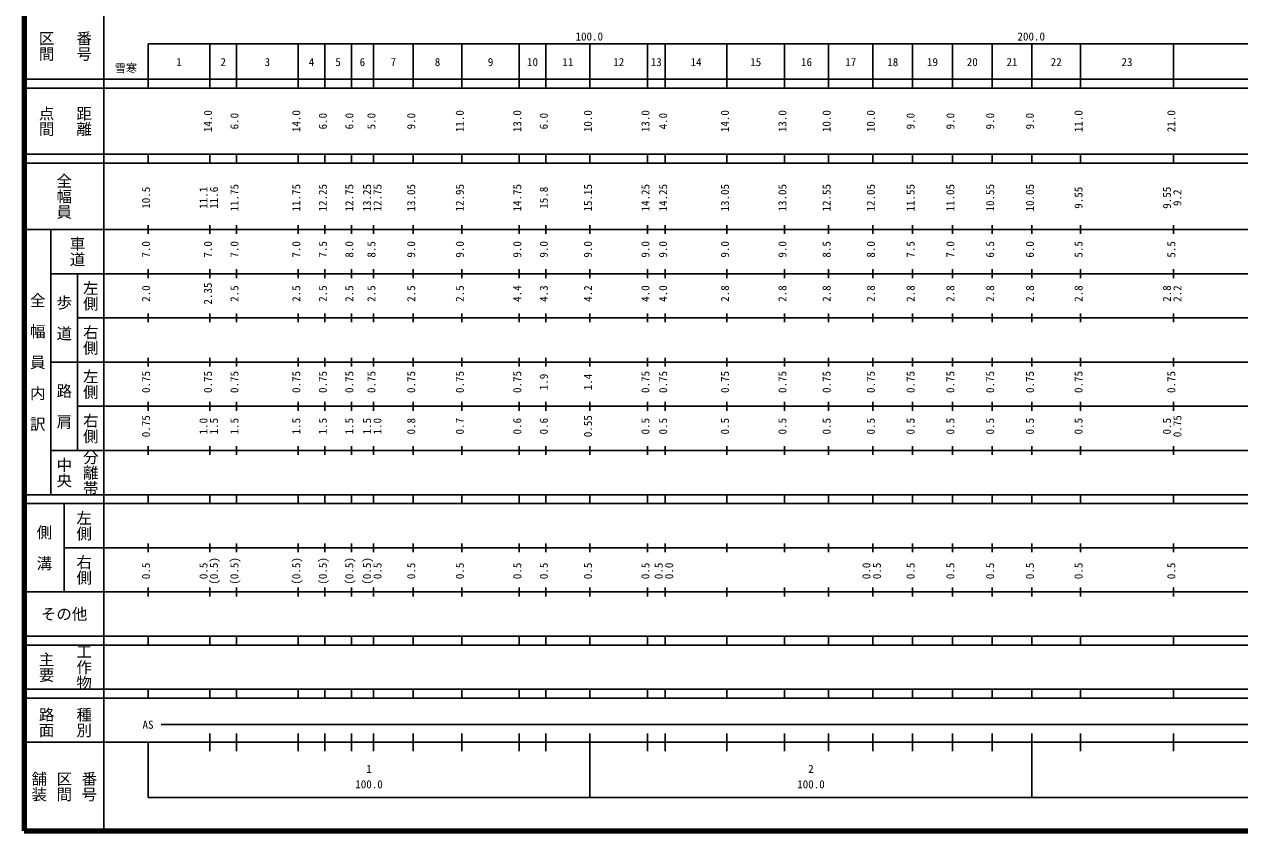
# Model space of a CAD drawing. Units: millimetres on the paper, enlarged 1000 times. Extents: x 40000 to 680000, y 20000 to 380000.
# Drawn here: x 40000 to 315012, y 20000 to 202409 of the extents above; entities that cross this region are included whole.
import ezdxf
from ezdxf.enums import TextEntityAlignment as Align

# ---------------------------------------------------------------- set-up
doc = ezdxf.new("R2010")
doc.units = ezdxf.units.MM
doc.header["$LTSCALE"] = 1000
doc.layers.add('M-TTL', color=2, linetype='Continuous', lineweight=140)
doc.layers.add('M-TTL-BAND', color=7, linetype='Continuous', lineweight=25)
doc.styles.add('@ＭＳ ゴシック', font='')
doc.styles.add('ＭＳ ゴシック', font='')
doc.styles.get('@ＭＳ ゴシック').set_extended_font_data('@MS Gothic')
doc.styles.get('ＭＳ ゴシック').set_extended_font_data('MS Gothic')

msp = doc.modelspace()

# ---------------------------------------------------------------- linework, layer by layer
at = {"layer": 'M-TTL'}
for p, q in [((40000, 380000), (40000, 20000)), ((40000, 20000), (680000, 20000))]:
    msp.add_line(p, q, dxfattribs=at)
at = {"layer": 'M-TTL-BAND'}
for p, q in [((58000, 370000), (58000, 20000)), ((68000, 198000), (579000, 198000)), ((68000, 198000), (68000, 188000)), ((82000, 188000), (82000, 198000)), ((88000, 188000), (88000, 198000)), ((102000, 188000), (102000, 198000)), ((108000, 188000), (108000, 198000)), ((114000, 188000), (114000, 198000)), ((119000, 188000), (119000, 198000)), ((128000, 188000), (128000, 198000)), ((139000, 188000), (139000, 198000)), ((152000, 188000), (152000, 198000)), ((158000, 188000), (158000, 198000)), ((168000, 188000), (168000, 198000)), ((181000, 188000), (181000, 198000)), ((185000, 188000), (185000, 198000)), ((199000, 188000), (199000, 198000)), ((212000, 188000), (212000, 198000)), ((222000, 188000), (222000, 198000)), ((232000, 188000), (232000, 198000)), ((241000, 188000), (241000, 198000)), ((250000, 188000), (250000, 198000)), ((259000, 188000), (259000, 198000)), ((268000, 188000), (268000, 198000)), ((279000, 188000), (279000, 198000)), ((300000, 188000), (300000, 198000)), ((40000, 190000), (579000, 190000)), ((40000, 188000), (579000, 188000)), ((40000, 173000), (579000, 173000)), ((40000, 171000), (579000, 171000)), ((68000, 171000), (68000, 173000)), ((82000, 171000), (82000, 173000)), ((88000, 171000), (88000, 173000)), ((102000, 171000), (102000, 173000)), ((108000, 171000), (108000, 173000)), ((114000, 171000), (114000, 173000)), ((119000, 171000), (119000, 173000)), ((128000, 171000), (128000, 173000)), ((139000, 171000), (139000, 173000)), ((152000, 171000), (152000, 173000)), ((158000, 171000), (158000, 173000)), ((168000, 171000), (168000, 173000)), ((181000, 171000), (181000, 173000)), ((185000, 171000), (185000, 173000)), ((199000, 171000), (199000, 173000)), ((212000, 171000), (212000, 173000)), ((222000, 171000), (222000, 173000)), ((232000, 171000), (232000, 173000)), ((241000, 171000), (241000, 173000)), ((250000, 171000), (250000, 173000)), ((259000, 171000), (259000, 173000)), ((268000, 171000), (268000, 173000)), ((279000, 171000), (279000, 173000)), ((300000, 171000), (300000, 173000)), ((68000, 155000), (68000, 157000)), ((82000, 155000), (82000, 157000)), ((88000, 155000), (88000, 157000)), ((102000, 155000), (102000, 157000)), ((108000, 155000), (108000, 157000)), ((114000, 155000), (114000, 157000)), ((119000, 155000), (119000, 157000)), ((128000, 155000), (128000, 157000)), ((139000, 155000), (139000, 157000)), ((152000, 155000), (152000, 157000)), ((158000, 155000), (158000, 157000)), ((168000, 155000), (168000, 157000)), ((181000, 155000), (181000, 157000)), ((185000, 155000), (185000, 157000)), ((199000, 155000), (199000, 157000)), ((212000, 155000), (212000, 157000)), ((222000, 155000), (222000, 157000)), ((232000, 155000), (232000, 157000)), ((241000, 155000), (241000, 157000)), ((250000, 155000), (250000, 157000)), ((259000, 155000), (259000, 157000)), ((268000, 155000), (268000, 157000)), ((279000, 155000), (279000, 157000)), ((300000, 155000), (300000, 157000)), ((40000, 156000), (579000, 156000)), ((46000, 96000), (46000, 156000)), ((46000, 146000), (579000, 146000)), ((52000, 146000), (52000, 106000)), ((68000, 145000), (68000, 147000)), ((82000, 145000), (82000, 147000)), ((88000, 145000), (88000, 147000)), ((102000, 145000), (102000, 147000)), ((108000, 145000), (108000, 147000)), ((114000, 145000), (114000, 147000)), ((119000, 145000), (119000, 147000)), ((128000, 145000), (128000, 147000)), ((139000, 145000), (139000, 147000)), ((152000, 145000), (152000, 147000)), ((158000, 145000), (158000, 147000)), ((168000, 145000), (168000, 147000)), ((181000, 145000), (181000, 147000)), ((185000, 145000), (185000, 147000)), ((199000, 145000), (199000, 147000)), ((212000, 145000), (212000, 147000)), ((222000, 145000), (222000, 147000)), ((232000, 145000), (232000, 147000)), ((241000, 145000), (241000, 147000)), ((250000, 145000), (250000, 147000)), ((259000, 145000), (259000, 147000)), ((268000, 145000), (268000, 147000)), ((279000, 145000), (279000, 147000)), ((300000, 145000), (300000, 147000)), ((52000, 136000), (579000, 136000)), ((68000, 135000), (68000, 137000)), ((82000, 135000), (82000, 137000)), ((88000, 135000), (88000, 137000)), ((102000, 135000), (102000, 137000)), ((108000, 135000), (108000, 137000)), ((114000, 135000), (114000, 137000)), ((119000, 135000), (119000, 137000)), ((128000, 135000), (128000, 137000)), ((139000, 135000), (139000, 137000)), ((152000, 135000), (152000, 137000)), ((158000, 135000), (158000, 137000)), ((168000, 135000), (168000, 137000)), ((181000, 135000), (181000, 137000)), ((185000, 135000), (185000, 137000)), ((199000, 135000), (199000, 137000)), ((212000, 135000), (212000, 137000)), ((222000, 135000), (222000, 137000)), ((232000, 135000), (232000, 137000)), ((241000, 135000), (241000, 137000)), ((250000, 135000), (250000, 137000)), ((259000, 135000), (259000, 137000)), ((268000, 135000), (268000, 137000)), ((279000, 135000), (279000, 137000)), ((300000, 135000), (300000, 137000)), ((68000, 125000), (68000, 127000)), ((82000, 125000), (82000, 127000)), ((88000, 125000), (88000, 127000)), ((102000, 125000), (102000, 127000)), ((108000, 125000), (108000, 127000)), ((114000, 125000), (114000, 127000)), ((119000, 125000), (119000, 127000)), ((128000, 125000), (128000, 127000)), ((139000, 125000), (139000, 127000)), ((152000, 125000), (152000, 127000)), ((158000, 125000), (158000, 127000)), ((168000, 125000), (168000, 127000)), ((181000, 125000), (181000, 127000)), ((185000, 125000), (185000, 127000)), ((199000, 125000), (199000, 127000)), ((212000, 125000), (212000, 127000)), ((222000, 125000), (222000, 127000)), ((232000, 125000), (232000, 127000)), ((241000, 125000), (241000, 127000)), ((250000, 125000), (250000, 127000)), ((259000, 125000), (259000, 127000)), ((268000, 125000), (268000, 127000)), ((279000, 125000), (279000, 127000)), ((300000, 125000), (300000, 127000)), ((46000, 126000), (579000, 126000)), ((52000, 116000), (579000, 116000)), ((68000, 115000), (68000, 117000)), ((82000, 115000), (82000, 117000)), ((88000, 115000), (88000, 117000)), ((102000, 115000), (102000, 117000)), ((108000, 115000), (108000, 117000)), ((114000, 115000), (114000, 117000)), ((119000, 115000), (119000, 117000)), ((128000, 115000), (128000, 117000)), ((139000, 115000), (139000, 117000)), ((152000, 115000), (152000, 117000)), ((158000, 115000), (158000, 117000)), ((168000, 115000), (168000, 117000)), ((181000, 115000), (181000, 117000)), ((185000, 115000), (185000, 117000)), ((199000, 115000), (199000, 117000)), ((212000, 115000), (212000, 117000)), ((222000, 115000), (222000, 117000)), ((232000, 115000), (232000, 117000)), ((241000, 115000), (241000, 117000)), ((250000, 115000), (250000, 117000)), ((259000, 115000), (259000, 117000)), ((268000, 115000), (268000, 117000)), ((279000, 115000), (279000, 117000)), ((300000, 115000), (300000, 117000)), ((46000, 106000), (579000, 106000)), ((68000, 105000), (68000, 107000)), ((82000, 105000), (82000, 107000)), ((88000, 105000), (88000, 107000)), ((102000, 105000), (102000, 107000)), ((108000, 105000), (108000, 107000)), ((114000, 105000), (114000, 107000)), ((119000, 105000), (119000, 107000)), ((128000, 105000), (128000, 107000)), ((139000, 105000), (139000, 107000)), ((152000, 105000), (152000, 107000)), ((158000, 105000), (158000, 107000)), ((168000, 105000), (168000, 107000)), ((181000, 105000), (181000, 107000)), ((185000, 105000), (185000, 107000)), ((199000, 105000), (199000, 107000)), ((212000, 105000), (212000, 107000)), ((222000, 105000), (222000, 107000)), ((232000, 105000), (232000, 107000)), ((241000, 105000), (241000, 107000)), ((250000, 105000), (250000, 107000)), ((259000, 105000), (259000, 107000)), ((268000, 105000), (268000, 107000)), ((279000, 105000), (279000, 107000)), ((300000, 105000), (300000, 107000)), ((40000, 96000), (579000, 96000)), ((40000, 94000), (579000, 94000)), ((49000, 94000), (49000, 74000)), ((68000, 94000), (68000, 96000)), ((82000, 94000), (82000, 96000)), ((88000, 94000), (88000, 96000)), ((102000, 94000), (102000, 96000)), ((108000, 94000), (108000, 96000)), ((114000, 94000), (114000, 96000)), ((119000, 94000), (119000, 96000)), ((128000, 94000), (128000, 96000)), ((139000, 94000), (139000, 96000)), ((152000, 94000), (152000, 96000)), ((158000, 94000), (158000, 96000)), ((168000, 94000), (168000, 96000)), ((181000, 94000), (181000, 96000)), ((185000, 94000), (185000, 96000)), ((199000, 94000), (199000, 96000)), ((212000, 94000), (212000, 96000)), ((222000, 94000), (222000, 96000)), ((232000, 94000), (232000, 96000)), ((241000, 94000), (241000, 96000)), ((250000, 94000), (250000, 96000)), ((259000, 94000), (259000, 96000)), ((268000, 94000), (268000, 96000)), ((279000, 94000), (279000, 96000)), ((300000, 94000), (300000, 96000)), ((49000, 84000), (579000, 84000)), ((68000, 83000), (68000, 85000)), ((82000, 83000), (82000, 85000)), ((88000, 83000), (88000, 85000)), ((102000, 83000), (102000, 85000)), ((108000, 83000), (108000, 85000)), ((114000, 83000), (114000, 85000)), ((119000, 83000), (119000, 85000)), ((128000, 83000), (128000, 85000)), ((139000, 83000), (139000, 85000)), ((152000, 83000), (152000, 85000)), ((158000, 83000), (158000, 85000)), ((168000, 83000), (168000, 85000)), ((181000, 83000), (181000, 85000)), ((185000, 83000), (185000, 85000)), ((199000, 83000), (199000, 85000)), ((212000, 83000), (212000, 85000)), ((222000, 83000), (222000, 85000)), ((232000, 83000), (232000, 85000)), ((241000, 83000), (241000, 85000)), ((250000, 83000), (250000, 85000)), ((259000, 83000), (259000, 85000)), ((268000, 83000), (268000, 85000)), ((279000, 83000), (279000, 85000)), ((300000, 83000), (300000, 85000)), ((68000, 73000), (68000, 75000)), ((82000, 73000), (82000, 75000)), ((88000, 73000), (88000, 75000)), ((102000, 73000), (102000, 75000)), ((108000, 73000), (108000, 75000)), ((114000, 73000), (114000, 75000)), ((119000, 73000), (119000, 75000)), ((128000, 73000), (128000, 75000)), ((139000, 73000), (139000, 75000)), ((152000, 73000), (152000, 75000)), ((158000, 73000), (158000, 75000)), ((168000, 73000), (168000, 75000)), ((181000, 73000), (181000, 75000)), ((185000, 73000), (185000, 75000)), ((199000, 73000), (199000, 75000)), ((212000, 73000), (212000, 75000)), ((222000, 73000), (222000, 75000)), ((232000, 73000), (232000, 75000)), ((241000, 73000), (241000, 75000)), ((250000, 73000), (250000, 75000)), ((259000, 73000), (259000, 75000)), ((268000, 73000), (268000, 75000)), ((279000, 73000), (279000, 75000)), ((300000, 73000), (300000, 75000)), ((40000, 74000), (579000, 74000)), ((40000, 64000), (579000, 64000)), ((68000, 62000), (68000, 64000)), ((82000, 62000), (82000, 64000)), ((88000, 62000), (88000, 64000)), ((102000, 62000), (102000, 64000)), ((108000, 62000), (108000, 64000)), ((114000, 62000), (114000, 64000)), ((119000, 62000), (119000, 64000)), ((128000, 62000), (128000, 64000)), ((139000, 62000), (139000, 64000)), ((152000, 62000), (152000, 64000)), ((158000, 62000), (158000, 64000)), ((168000, 62000), (168000, 64000)), ((181000, 62000), (181000, 64000)), ((185000, 62000), (185000, 64000)), ((199000, 62000), (199000, 64000)), ((212000, 62000), (212000, 64000)), ((222000, 62000), (222000, 64000)), ((232000, 62000), (232000, 64000)), ((241000, 62000), (241000, 64000)), ((250000, 62000), (250000, 64000)), ((259000, 62000), (259000, 64000)), ((268000, 62000), (268000, 64000)), ((279000, 62000), (279000, 64000)), ((300000, 62000), (300000, 64000)), ((40000, 62000), (579000, 62000)), ((40000, 52000), (579000, 52000)), ((40000, 50000), (579000, 50000)), ((68000, 50000), (68000, 52000)), ((82000, 50000), (82000, 52000)), ((88000, 50000), (88000, 52000)), ((102000, 50000), (102000, 52000)), ((108000, 50000), (108000, 52000)), ((114000, 50000), (114000, 52000)), ((119000, 50000), (119000, 52000)), ((128000, 50000), (128000, 52000)), ((139000, 50000), (139000, 52000)), ((152000, 50000), (152000, 52000)), ((158000, 50000), (158000, 52000)), ((168000, 50000), (168000, 52000)), ((181000, 50000), (181000, 52000)), ((185000, 50000), (185000, 52000)), ((199000, 50000), (199000, 52000)), ((212000, 50000), (212000, 52000)), ((222000, 50000), (222000, 52000)), ((232000, 50000), (232000, 52000)), ((241000, 50000), (241000, 52000)), ((250000, 50000), (250000, 52000)), ((259000, 50000), (259000, 52000)), ((268000, 50000), (268000, 52000)), ((279000, 50000), (279000, 52000)), ((300000, 50000), (300000, 52000)), ((71000, 44000), (565000, 44000)), ((82000, 38000), (82000, 42000)), ((88000, 38000), (88000, 42000)), ((102000, 38000), (102000, 42000)), ((108000, 38000), (108000, 42000)), ((114000, 38000), (114000, 42000)), ((119000, 38000), (119000, 42000)), ((128000, 38000), (128000, 42000)), ((139000, 38000), (139000, 42000)), ((152000, 38000), (152000, 42000)), ((158000, 38000), (158000, 42000)), ((168000, 27500), (168000, 42000)), ((181000, 38000), (181000, 42000)), ((185000, 38000), (185000, 42000)), ((199000, 38000), (199000, 42000)), ((212000, 38000), (212000, 42000)), ((222000, 38000), (222000, 42000)), ((232000, 38000), (232000, 42000)), ((241000, 38000), (241000, 42000)), ((250000, 38000), (250000, 42000)), ((259000, 38000), (259000, 42000)), ((268000, 27500), (268000, 42000)), ((279000, 38000), (279000, 42000)), ((300000, 38000), (300000, 42000)), ((40000, 40000), (579000, 40000)), ((68000, 40000), (68000, 27500)), ((68000, 27500), (579000, 27500))]:
    msp.add_line(p, q, dxfattribs=at)

# ---------------------------------------------------------------- texts
at = {"layer": 'M-TTL-BAND', "style": '@ＭＳ ゴシック'}
for s, p in [('番号', (53500, 197500)), ('区間', (45000, 197500)), ('点間', (45000, 180500)), ('距離', (53500, 180500)), ('全幅員', (49000, 163500)), ('車道', (52000, 151000)), ('左側', (55000, 141000)), ('全\u3000幅\u3000員\u3000内\u3000訳', (43000, 126000)), ('歩\u3000道', (49000, 136000)), ('右側', (55000, 131000)), ('左側', (55000, 121000)), ('路\u3000肩', (49000, 116000)), ('右側', (55000, 111000)), ('分離帯', (55000, 101000)), ('中央', (49000, 101000)), ('左側', (53500, 89000)), ('側\u3000溝', (44500, 84000)), ('右側', (53500, 79000)), ('工作物', (53500, 57000)), ('主要', (45000, 57000)), ('路面', (45000, 44500)), ('種別', (53500, 44500)), ('舗装', (43333, 30000)), ('区間', (49000, 30000)), ('番号', (54667, 30000))]:
    msp.add_text(s, height=2566, rotation=270, dxfattribs=at).set_placement(p, align=Align.MIDDLE_CENTER)
at = {"layer": 'M-TTL-BAND', "style": 'ＭＳ ゴシック'}
for s, p in [('100.0', (167844, 198195)), ('200.0', (267844, 198195)), ('1', (75000, 192405)), ('2', (85000, 192405)), ('3', (95000, 192405)), ('4', (105000, 192405)), ('5', (111000, 192405)), ('6', (116500, 192405)), ('7', (123500, 192405)), ('8', (133500, 192405)), ('9', (145500, 192405)), ('10', (155000, 192405)), ('11', (163000, 192405)), ('12', (174500, 192405)), ('13', (183000, 192405)), ('14', (192000, 192405)), ('15', (205500, 192405)), ('16', (217000, 192405)), ('17', (227000, 192405)), ('18', (236500, 192405)), ('19', (245500, 192405)), ('20', (254500, 192405)), ('21', (263500, 192405)), ('22', (273500, 192405)), ('23', (289500, 192405)), ('AS', (68000, 42500)), ('1', (118000, 32523)), ('2', (218000, 32523)), ('100.0', (118000, 29033)), ('100.0', (218000, 29033))]:
    msp.add_text(s, height=1833, dxfattribs=at).set_placement(p, align=Align.BOTTOM_CENTER)
msp.add_text('雪寒', height=1833, dxfattribs=at).set_placement((65500, 191000), align=Align.BOTTOM_RIGHT)
for s, p in [('14.0', (83000, 180500)), ('6.0', (89000, 180500)), ('14.0', (103000, 180500)), ('6.0', (109000, 180500)), ('6.0', (115000, 180500)), ('5.0', (120000, 180500)), ('9.0', (129000, 180500)), ('11.0', (140000, 180500)), ('13.0', (153000, 180500)), ('6.0', (159000, 180500)), ('10.0', (169000, 180500)), ('13.0', (182000, 180500)), ('4.0', (186000, 180500)), ('14.0', (200000, 180500)), ('13.0', (213000, 180500)), ('10.0', (223000, 180500)), ('10.0', (233000, 180500)), ('9.0', (242000, 180500)), ('9.0', (251000, 180500)), ('9.0', (260000, 180500)), ('9.0', (269000, 180500)), ('11.0', (280000, 180500)), ('21.0', (301000, 180500)), ('10.5', (69000, 163174)), ('11.1', (82000, 163174)), ('11.6', (84370, 163174)), ('11.75', (89000, 163174)), ('11.75', (103000, 163174)), ('12.25', (109000, 163174)), ('12.75', (115000, 163174)), ('13.25', (119000, 163174)), ('12.75', (121370, 163174)), ('13.05', (129000, 163174)), ('12.95', (140000, 163174)), ('14.75', (153000, 163174)), ('15.8', (159000, 163174)), ('15.15', (169000, 163174)), ('14.25', (182000, 163174)), ('14.25', (186000, 163174)), ('13.05', (200000, 163174)), ('13.05', (213000, 163174)), ('12.55', (223000, 163174)), ('12.05', (233000, 163174)), ('11.55', (242000, 163174)), ('11.05', (251000, 163174)), ('10.55', (260000, 163174)), ('10.05', (269000, 163174)), ('9.55', (280000, 163174)), ('9.55', (300000, 163174)), ('9.2', (302370, 163174)), ('7.0', (69000, 151500)), ('7.0', (83000, 151500)), ('7.0', (89000, 151500)), ('7.0', (103000, 151500)), ('7.5', (109000, 151500)), ('8.0', (115000, 151500)), ('8.5', (120000, 151500)), ('9.0', (129000, 151500)), ('9.0', (140000, 151500)), ('9.0', (153000, 151500)), ('9.0', (159000, 151500)), ('9.0', (169000, 151500)), ('9.0', (182000, 151500)), ('9.0', (186000, 151500)), ('9.0', (200000, 151500)), ('9.0', (213000, 151500)), ('8.5', (223000, 151500)), ('8.0', (233000, 151500)), ('7.5', (242000, 151500)), ('7.0', (251000, 151500)), ('6.5', (260000, 151500)), ('6.0', (269000, 151500)), ('5.5', (280000, 151500)), ('5.5', (301000, 151500)), ('2.0', (69000, 141500)), ('2.35', (83000, 141500)), ('2.5', (89000, 141500)), ('2.5', (103000, 141500)), ('2.5', (109000, 141500)), ('2.5', (115000, 141500)), ('2.5', (120000, 141500)), ('2.5', (129000, 141500)), ('2.5', (140000, 141500)), ('4.4', (153000, 141500)), ('4.3', (159000, 141500)), ('4.2', (169000, 141500)), ('4.0', (182000, 141500)), ('4.0', (186000, 141500)), ('2.8', (200000, 141500)), ('2.8', (213000, 141500)), ('2.8', (223000, 141500)), ('2.8', (233000, 141500)), ('2.8', (242000, 141500)), ('2.8', (251000, 141500)), ('2.8', (260000, 141500)), ('2.8', (269000, 141500)), ('2.8', (280000, 141500)), ('2.8', (300000, 141500)), ('2.2', (302370, 141500)), ('0.75', (69000, 121500)), ('0.75', (83000, 121500)), ('0.75', (89000, 121500)), ('0.75', (103000, 121500)), ('0.75', (109000, 121500)), ('0.75', (115000, 121500)), ('0.75', (120000, 121500)), ('0.75', (129000, 121500)), ('0.75', (140000, 121500)), ('0.75', (153000, 121500)), ('0.75', (182000, 121500)), ('0.75', (186000, 121500)), ('0.75', (200000, 121500)), ('0.75', (213000, 121500)), ('0.75', (223000, 121500)), ('0.75', (233000, 121500)), ('0.75', (242000, 121500)), ('0.75', (251000, 121500)), ('0.75', (260000, 121500)), ('0.75', (269000, 121500)), ('0.75', (280000, 121500)), ('0.75', (301000, 121500)), ('1.9', (159000, 121500)), ('1.4', (169000, 121500)), ('0.75', (69000, 111500)), ('1.0', (82000, 111500)), ('1.5', (84370, 111500)), ('1.5', (89000, 111500)), ('1.5', (103000, 111500)), ('1.5', (109000, 111500)), ('1.5', (115000, 111500)), ('1.5', (119000, 111500)), ('1.0', (121370, 111500)), ('0.8', (129000, 111500)), ('0.7', (140000, 111500)), ('0.6', (153000, 111500)), ('0.6', (159000, 111500)), ('0.55', (169000, 111500)), ('0.5', (182000, 111500)), ('0.5', (186000, 111500)), ('0.5', (200000, 111500)), ('0.5', (213000, 111500)), ('0.5', (223000, 111500)), ('0.5', (233000, 111500)), ('0.5', (242000, 111500)), ('0.5', (251000, 111500)), ('0.5', (260000, 111500)), ('0.5', (269000, 111500)), ('0.5', (280000, 111500)), ('0.5', (300000, 111500)), ('0.75', (302370, 111500)), ('0.5', (69000, 78764)), ('0.5', (82000, 78764)), ('(0.5)', (84370, 78764)), ('(0.5)', (89000, 78764)), ('(0.5)', (103000, 78764)), ('(0.5)', (109000, 78764)), ('(0.5)', (115000, 78764)), ('(0.5)', (119000, 78764)), ('0.5', (121370, 78764)), ('0.5', (129000, 78764)), ('0.5', (140000, 78764)), ('0.5', (153000, 78764)), ('0.5', (159000, 78764)), ('0.5', (169000, 78764)), ('0.5', (182000, 78764)), ('0.5', (185000, 78764)), ('0.0', (187370, 78764)), ('0.0', (232000, 78764)), ('0.5', (234370, 78764)), ('0.5', (242000, 78764)), ('0.5', (251000, 78764)), ('0.5', (260000, 78764)), ('0.5', (269000, 78764)), ('0.5', (280000, 78764)), ('0.5', (301000, 78764))]:
    msp.add_text(s, height=1833, rotation=90, dxfattribs=at).set_placement(p, align=Align.BOTTOM_CENTER)
msp.add_text('その他', height=2566, dxfattribs=at).set_placement((49000, 69000), align=Align.MIDDLE_CENTER)

doc.saveas('drawing.dxf')
